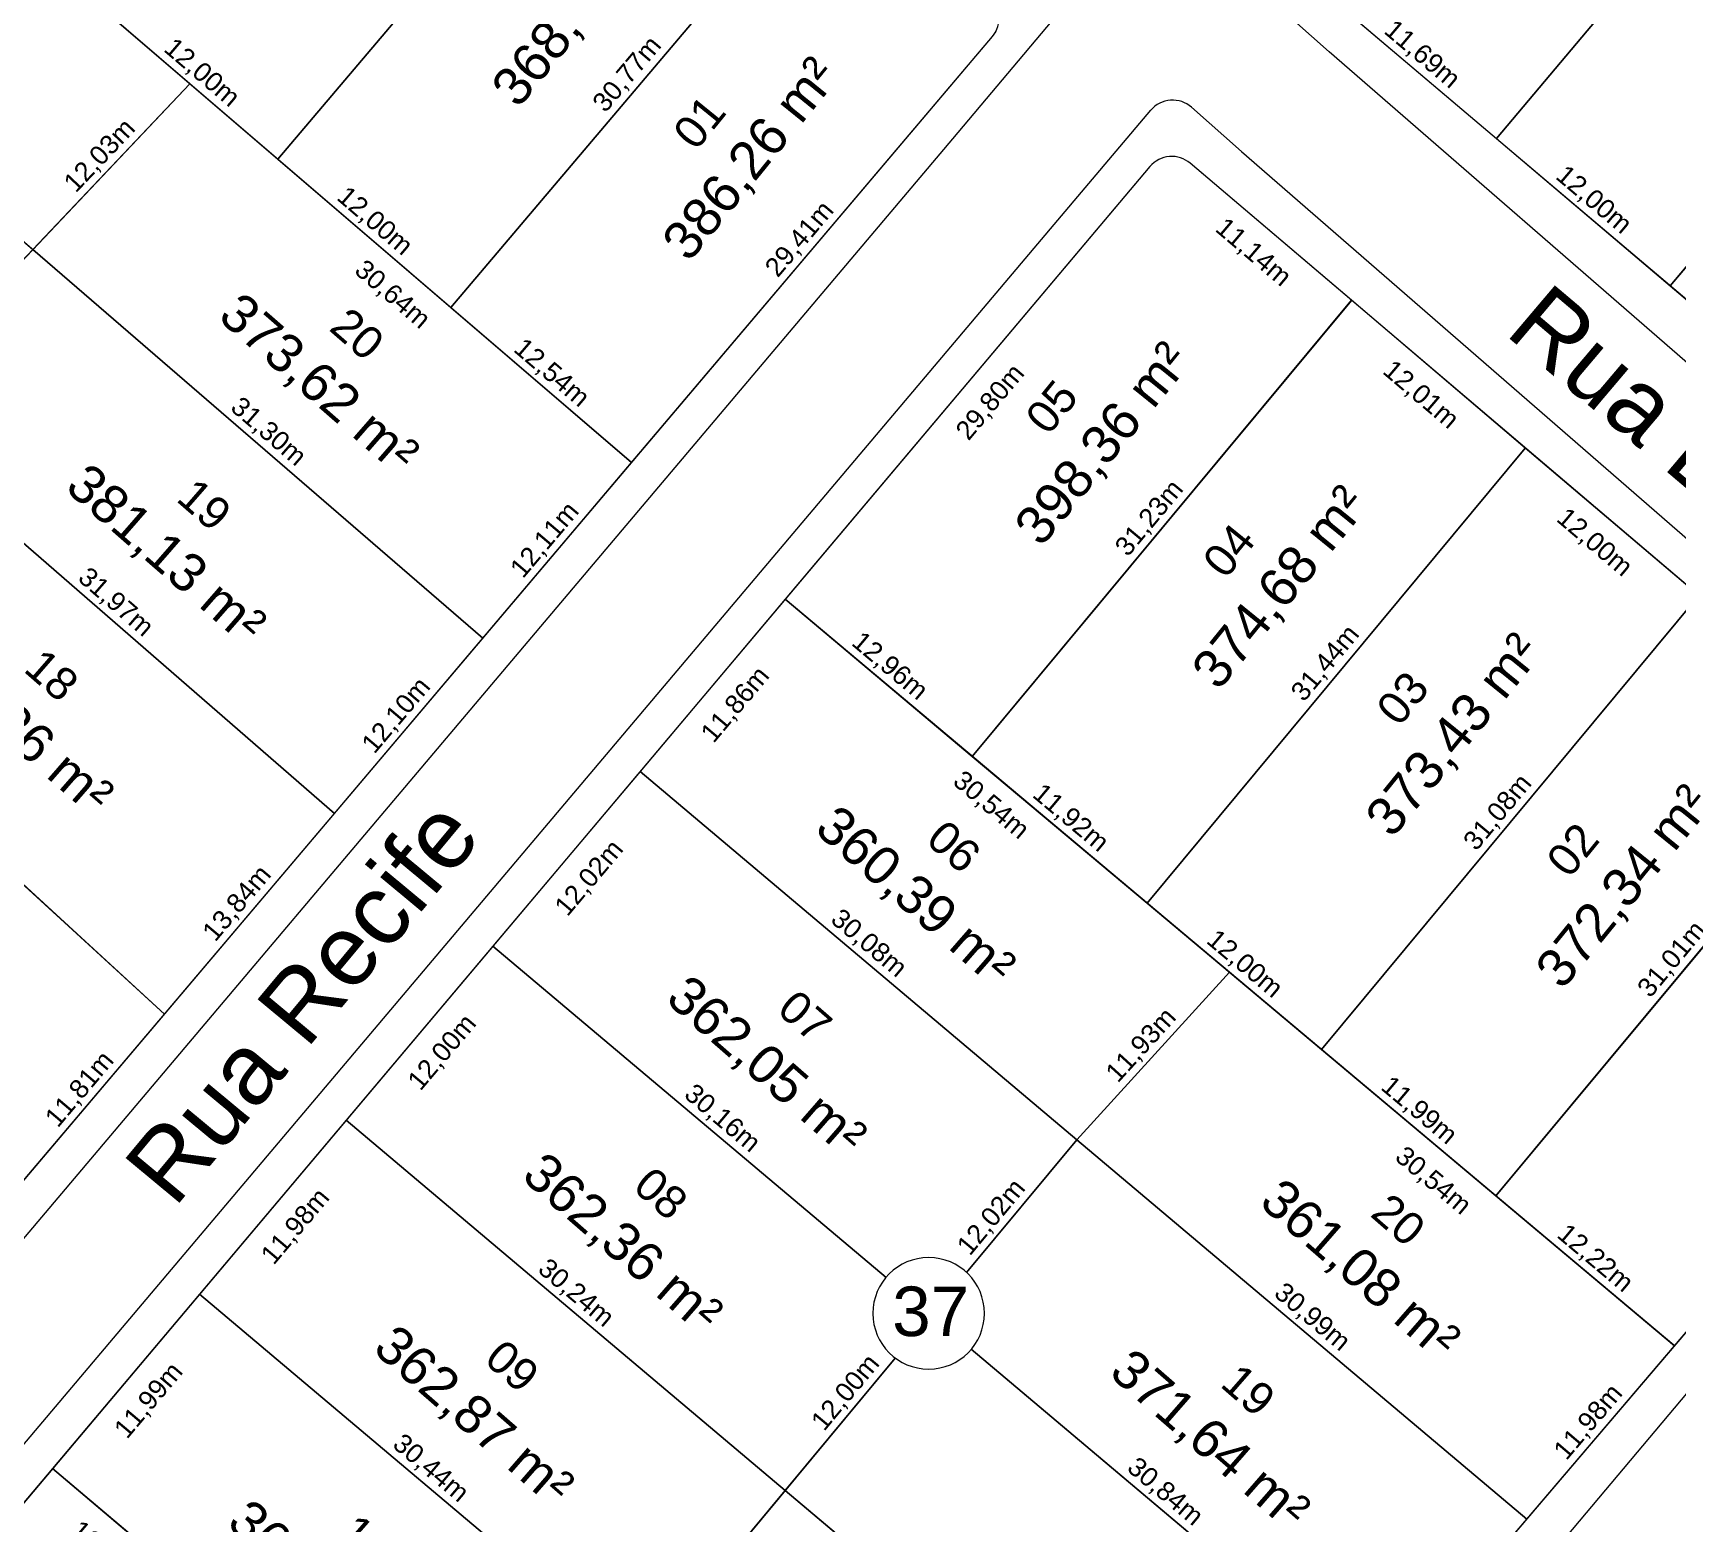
# Model space of a CAD drawing. Header units: metres. Extents: x 3808 to 8215, y 2374 to 6187.
# Drawn here: x 5053.6 to 5140.2, y 3271.8 to 3350.3 of the extents above; entities that cross this region are included whole.
import ezdxf

# ---------------------------------------------------------------- set-up
doc = ezdxf.new("R2010")
doc.units = ezdxf.units.M
for name, color, linetype in [('Areas Lotes', 1, 'Continuous'), ('Calçada', 8, 'Continuous'), ('COTAS', 7, 'Continuous'), ('Lote', 7, 'Continuous'), ('Nome das Ruas', 7, 'Continuous'), ('Nº Lote', 7, 'Continuous'), ('Nº. quadra', 7, 'Continuous'), ('quadras', 7, 'Continuous')]:
    doc.layers.add(name, color=color, linetype=linetype)
doc.styles.add('Arial', font='arial.ttf')
doc.dimstyles.new('Copy(2) of ISO-25', dxfattribs={"dimtxt": 1, "dimasz": 2.5, "dimexe": 1.25, "dimexo": 0.625, "dimgap": 0.2, "dimtad": 1, "dimtoh": 1, "dimlfac": 1, "dimzin": 1, "dimtxsty": 'Arial', "dimblk": 'NONE', "dimcen": 0, "dimse1": 1, "dimse2": 1, "dimsd1": 1, "dimsd2": 1, "dimclrt": 256, "dimaunit": 1, "dimadec": 3, "dimazin": 0, "dimtfac": 1, "dimtmove": 0, "dimatfit": 3, "dimldrblk": 'NONE', "dimfxl": 1, "dimtolj": 1, "dimtzin": 0, "dimarcsym": 0})

# ---------------------------------------------------------------- blocks, each defined once
blk = doc.blocks.new('*D1800')
at = {"layer": 'Defpoints', "color": 0, "linetype": 'Continuous', "transparency": 16777216}
for p in [(5121.742, 3352.288), (5130.659, 3344.728), (5130.659, 3344.728)]:
    blk.add_point(p, dxfattribs=at)
at = {"layer": 'COTAS', "linetype": 'Continuous', "lineweight": 5, "transparency": 16777216, "insert": (5126.718, 3349.119), "char_height": 1, "attachment_point": 5, "rotation": 319.71412, "style": 'Arial'}
blk.add_mtext('\\A1;11,69m', dxfattribs=at)
blk = doc.blocks.new('_None')
blk = doc.blocks.new('*D1801')
at = {"layer": 'Defpoints', "color": 0, "linetype": 'Continuous', "transparency": 16777216}
for p in [(5130.659, 3344.728), (5139.813, 3336.969), (5139.813, 3336.969)]:
    blk.add_point(p, dxfattribs=at)
at = {"layer": 'COTAS', "linetype": 'Continuous', "lineweight": 5, "transparency": 16777216, "insert": (5135.754, 3341.46), "char_height": 1, "attachment_point": 5, "rotation": 319.71412, "style": 'Arial'}
blk.add_mtext('\\A1;12,00m', dxfattribs=at)
blk = doc.blocks.new('*D1802')
at = {"layer": 'Defpoints', "color": 0, "linetype": 'Continuous', "transparency": 16777216}
for p in [(5139.813, 3336.969), (5148.967, 3329.21), (5148.967, 3329.21)]:
    blk.add_point(p, dxfattribs=at)
at = {"layer": 'COTAS', "linetype": 'Continuous', "lineweight": 5, "transparency": 16777216, "insert": (5144.908, 3333.701), "char_height": 1, "attachment_point": 5, "rotation": 319.71412, "style": 'Arial'}
blk.add_mtext('\\A1;12,00m', dxfattribs=at)
blk = doc.blocks.new('*D1824')
at = {"layer": 'Defpoints', "color": 0, "linetype": 'Continuous', "transparency": 16777216}
for p in [(5150.415, 3368.218), (5150.415, 3368.218), (5130.659, 3344.728)]:
    blk.add_point(p, dxfattribs=at)
at = {"layer": 'COTAS', "linetype": 'Continuous', "lineweight": 5, "transparency": 16777216, "insert": (5139.924, 3356.989), "char_height": 1, "attachment_point": 5, "rotation": 49.93476, "style": 'Arial'}
blk.add_mtext('\\A1;30,69m', dxfattribs=at)
blk = doc.blocks.new('*D1825')
at = {"layer": 'Defpoints', "color": 0, "linetype": 'Continuous', "transparency": 16777216}
for p in [(5159.619, 3360.518), (5159.619, 3360.518), (5139.813, 3336.969)]:
    blk.add_point(p, dxfattribs=at)
at = {"layer": 'COTAS', "linetype": 'Continuous', "lineweight": 5, "transparency": 16777216, "insert": (5149.103, 3349.259), "char_height": 1, "attachment_point": 5, "rotation": 49.93476, "style": 'Arial'}
blk.add_mtext('\\A1;30,77m', dxfattribs=at)
blk = doc.blocks.new('*D2687')
at = {"layer": 'Defpoints', "color": 0, "linetype": 'Continuous', "transparency": 16777216}
for p in [(5132.261, 3272.02), (5132.261, 3272.02), (5124.465, 3262.87)]:
    blk.add_point(p, dxfattribs=at)
at = {"layer": 'COTAS', "linetype": 'Continuous', "lineweight": 5, "transparency": 16777216, "insert": (5127.753, 3267.964), "char_height": 1, "attachment_point": 5, "rotation": 49.56724, "style": 'Arial'}
blk.add_mtext('\\A1;12,02m', dxfattribs=at)
blk = doc.blocks.new('*D2688')
at = {"layer": 'Defpoints', "color": 0, "linetype": 'Continuous', "transparency": 16777216}
for p in [(5140.032, 3281.141), (5140.032, 3281.141), (5132.261, 3272.02)]:
    blk.add_point(p, dxfattribs=at)
at = {"layer": 'COTAS', "linetype": 'Continuous', "lineweight": 5, "transparency": 16777216, "insert": (5135.537, 3277.1), "char_height": 1, "attachment_point": 5, "rotation": 49.56724, "style": 'Arial'}
blk.add_mtext('\\A1;11,98m', dxfattribs=at)
blk = doc.blocks.new('*D2689')
at = {"layer": 'Defpoints', "color": 0, "linetype": 'Continuous', "transparency": 16777216}
for p in [(5159.121, 3303.544), (5159.121, 3303.544), (5140.032, 3281.141)]:
    blk.add_point(p, dxfattribs=at)
at = {"layer": 'COTAS', "linetype": 'Continuous', "lineweight": 5, "transparency": 16777216, "insert": (5148.967, 3292.862), "char_height": 1, "attachment_point": 5, "rotation": 49.56724, "style": 'Arial'}
blk.add_mtext('\\A1;29,43m', dxfattribs=at)
blk = doc.blocks.new('*D2690')
at = {"layer": 'Defpoints', "color": 0, "linetype": 'Continuous', "transparency": 16777216}
for p in [(5054.645, 3274.688), (5056.494, 3273.13), (5036.305, 3252.924)]:
    blk.add_point(p, dxfattribs=at)
at = {"layer": 'COTAS', "linetype": 'Continuous', "lineweight": 5, "transparency": 16777216, "insert": (5046.711, 3262.764), "char_height": 1, "attachment_point": 5, "rotation": 49.87937, "style": 'Arial'}
blk.add_mtext('\\A1;28,46m', dxfattribs=at)
blk = doc.blocks.new('*D2691')
at = {"layer": 'Defpoints', "color": 0, "linetype": 'Continuous', "transparency": 16777216}
for p in [(5062.373, 3283.859), (5064.222, 3282.3), (5054.645, 3274.688)]:
    blk.add_point(p, dxfattribs=at)
at = {"layer": 'COTAS', "linetype": 'Continuous', "lineweight": 5, "transparency": 16777216, "insert": (5059.746, 3278.231), "char_height": 1, "attachment_point": 5, "rotation": 49.87937, "style": 'Arial'}
blk.add_mtext('\\A1;11,99m', dxfattribs=at)
blk = doc.blocks.new('*D2692')
at = {"layer": 'Defpoints', "color": 0, "linetype": 'Continuous', "transparency": 16777216}
for p in [(5070.095, 3293.022), (5071.944, 3291.464), (5062.373, 3283.859)]:
    blk.add_point(p, dxfattribs=at)
at = {"layer": 'COTAS', "linetype": 'Continuous', "lineweight": 5, "transparency": 16777216, "insert": (5067.471, 3287.398), "char_height": 1, "attachment_point": 5, "rotation": 49.87937, "style": 'Arial'}
blk.add_mtext('\\A1;11,98m', dxfattribs=at)
blk = doc.blocks.new('*D2693')
at = {"layer": 'Defpoints', "color": 0, "linetype": 'Continuous', "transparency": 16777216}
for p in [(5077.826, 3302.197), (5079.676, 3300.638), (5070.095, 3293.022)]:
    blk.add_point(p, dxfattribs=at)
at = {"layer": 'COTAS', "linetype": 'Continuous', "lineweight": 5, "transparency": 16777216, "insert": (5075.197, 3296.567), "char_height": 1, "attachment_point": 5, "rotation": 49.87937, "style": 'Arial'}
blk.add_mtext('\\A1;12,00m', dxfattribs=at)
blk = doc.blocks.new('*D2694')
at = {"layer": 'Defpoints', "color": 0, "linetype": 'Continuous', "transparency": 16777216}
for p in [(5085.572, 3311.388), (5087.421, 3309.83), (5077.826, 3302.197)]:
    blk.add_point(p, dxfattribs=at)
at = {"layer": 'COTAS', "linetype": 'Continuous', "lineweight": 5, "transparency": 16777216, "insert": (5082.936, 3305.75), "char_height": 1, "attachment_point": 5, "rotation": 49.87937, "style": 'Arial'}
blk.add_mtext('\\A1;12,02m', dxfattribs=at)
blk = doc.blocks.new('*D2695')
at = {"layer": 'Defpoints', "color": 0, "linetype": 'Continuous', "transparency": 16777216}
for p in [(5093.214, 3320.457), (5095.063, 3318.898), (5085.572, 3311.388)]:
    blk.add_point(p, dxfattribs=at)
at = {"layer": 'COTAS', "linetype": 'Continuous', "lineweight": 5, "transparency": 16777216, "insert": (5090.63, 3314.88), "char_height": 1, "attachment_point": 5, "rotation": 49.87937, "style": 'Arial'}
blk.add_mtext('\\A1;11,86m', dxfattribs=at)
blk = doc.blocks.new('*D2696')
at = {"layer": 'Defpoints', "color": 0, "linetype": 'Continuous', "transparency": 16777216}
for p in [(5112.418, 3343.246), (5114.267, 3341.688), (5093.214, 3320.457)]:
    blk.add_point(p, dxfattribs=at)
at = {"layer": 'COTAS', "linetype": 'Continuous', "lineweight": 5, "transparency": 16777216, "insert": (5104.053, 3330.809), "char_height": 1, "attachment_point": 5, "rotation": 49.87937, "style": 'Arial'}
blk.add_mtext('\\A1;29,80m', dxfattribs=at)
blk = doc.blocks.new('*D2697')
at = {"layer": 'Defpoints', "color": 0, "linetype": 'Continuous', "transparency": 16777216}
for p in [(5114.537, 3343.422), (5123.027, 3336.204), (5121.556, 3334.474)]:
    blk.add_point(p, dxfattribs=at)
at = {"layer": 'COTAS', "linetype": 'Continuous', "lineweight": 5, "transparency": 16777216, "insert": (5117.83, 3338.694), "char_height": 1, "attachment_point": 5, "rotation": 319.62706, "style": 'Arial'}
blk.add_mtext('\\A1;11,14m', dxfattribs=at)
blk = doc.blocks.new('*D2698')
at = {"layer": 'Defpoints', "color": 0, "linetype": 'Continuous', "transparency": 16777216}
for p in [(5123.027, 3336.204), (5132.356, 3328.637), (5130.705, 3326.695)]:
    blk.add_point(p, dxfattribs=at)
at = {"layer": 'COTAS', "linetype": 'Continuous', "lineweight": 5, "transparency": 16777216, "insert": (5126.649, 3331.195), "char_height": 1, "attachment_point": 5, "rotation": 319.62706, "style": 'Arial'}
blk.add_mtext('\\A1;12,01m', dxfattribs=at)
blk = doc.blocks.new('*D2699')
at = {"layer": 'Defpoints', "color": 0, "linetype": 'Continuous', "transparency": 16777216}
for p in [(5132.356, 3328.637), (5141.32, 3320.65), (5139.849, 3318.92)]:
    blk.add_point(p, dxfattribs=at)
at = {"layer": 'COTAS', "linetype": 'Continuous', "lineweight": 5, "transparency": 16777216, "insert": (5135.796, 3323.418), "char_height": 1, "attachment_point": 5, "rotation": 319.62706, "style": 'Arial'}
blk.add_mtext('\\A1;12,00m', dxfattribs=at)
blk = doc.blocks.new('*D2703')
at = {"layer": 'Defpoints', "color": 0, "linetype": 'Continuous', "transparency": 16777216}
for p in [(5093.215, 3273.527), (5093.215, 3273.527), (5085.555, 3264.311)]:
    blk.add_point(p, dxfattribs=at)
at = {"layer": 'COTAS', "linetype": 'Continuous', "lineweight": 5, "transparency": 16777216, "insert": (5088.769, 3269.431), "char_height": 1, "attachment_point": 5, "rotation": 50.26592, "style": 'Arial'}
blk.add_mtext('\\A1;11,98m', dxfattribs=at)
blk = doc.blocks.new('*D2704')
at = {"layer": 'Defpoints', "color": 0, "linetype": 'Continuous', "transparency": 16777216}
for p in [(5100.884, 3282.754), (5100.884, 3282.754), (5093.215, 3273.527)]:
    blk.add_point(p, dxfattribs=at)
at = {"layer": 'COTAS', "linetype": 'Continuous', "lineweight": 5, "transparency": 16777216, "insert": (5096.434, 3278.652), "char_height": 1, "attachment_point": 5, "rotation": 50.26592, "style": 'Arial'}
blk.add_mtext('\\A1;12,00m', dxfattribs=at)
blk = doc.blocks.new('*D2705')
at = {"layer": 'Defpoints', "color": 0, "linetype": 'Continuous', "transparency": 16777216}
for p in [(5108.566, 3291.995), (5108.566, 3291.995), (5100.884, 3282.754)]:
    blk.add_point(p, dxfattribs=at)
at = {"layer": 'COTAS', "linetype": 'Continuous', "lineweight": 5, "transparency": 16777216, "insert": (5104.109, 3287.886), "char_height": 1, "attachment_point": 5, "rotation": 50.26592, "style": 'Arial'}
blk.add_mtext('\\A1;12,02m', dxfattribs=at)
blk = doc.blocks.new('*D2706')
at = {"layer": 'Defpoints', "color": 0, "linetype": 'Continuous', "transparency": 16777216}
for p in [(5116.604, 3300.815), (5116.604, 3300.815), (5108.566, 3291.995)]:
    blk.add_point(p, dxfattribs=at)
at = {"layer": 'COTAS', "linetype": 'Continuous', "lineweight": 5, "transparency": 16777216, "insert": (5111.993, 3296.944), "char_height": 1, "attachment_point": 5, "rotation": 47.65721, "style": 'Arial'}
blk.add_mtext('\\A1;11,93m', dxfattribs=at)
blk = doc.blocks.new('*D2711')
at = {"layer": 'Defpoints', "color": 0, "linetype": 'Continuous', "transparency": 16777216}
for p in [(5054.645, 3274.688), (5062.565, 3267.973), (5060.992, 3266.117)]:
    blk.add_point(p, dxfattribs=at)
at = {"layer": 'COTAS', "linetype": 'Continuous', "lineweight": 5, "transparency": 16777216, "insert": (5057.55, 3270.086), "char_height": 1, "attachment_point": 5, "rotation": 319.70867, "style": 'Arial'}
blk.add_mtext('\\A1;10,38m', dxfattribs=at)
blk = doc.blocks.new('*D2716')
at = {"layer": 'Defpoints', "color": 0, "linetype": 'Continuous', "transparency": 16777216}
for p in [(5054.645, 3274.688), (5078.071, 3254.827), (5078.071, 3254.827)]:
    blk.add_point(p, dxfattribs=at)
at = {"layer": 'COTAS', "linetype": 'Continuous', "lineweight": 5, "transparency": 16777216, "insert": (5066.876, 3265.369), "char_height": 1, "attachment_point": 5, "rotation": 319.70867, "style": 'Arial'}
blk.add_mtext('\\A1;30,71m', dxfattribs=at)
blk = doc.blocks.new('*D2718')
at = {"layer": 'Defpoints', "color": 0, "linetype": 'Continuous', "transparency": 16777216}
for p in [(5062.373, 3283.859), (5085.642, 3264.237), (5085.642, 3264.237)]:
    blk.add_point(p, dxfattribs=at)
at = {"layer": 'COTAS', "linetype": 'Continuous', "lineweight": 5, "transparency": 16777216, "insert": (5074.524, 3274.66), "char_height": 1, "attachment_point": 5, "rotation": 319.86163, "style": 'Arial'}
blk.add_mtext('\\A1;30,44m', dxfattribs=at)
blk = doc.blocks.new('*D2720')
at = {"layer": 'Defpoints', "color": 0, "linetype": 'Continuous', "transparency": 16777216}
for p in [(5070.095, 3293.022), (5093.215, 3273.527), (5093.215, 3273.527)]:
    blk.add_point(p, dxfattribs=at)
at = {"layer": 'COTAS', "linetype": 'Continuous', "lineweight": 5, "transparency": 16777216, "insert": (5082.171, 3283.887), "char_height": 1, "attachment_point": 5, "rotation": 319.86163, "style": 'Arial'}
blk.add_mtext('\\A1;30,24m', dxfattribs=at)
blk = doc.blocks.new('*D2721')
at = {"layer": 'Defpoints', "color": 0, "linetype": 'Continuous', "transparency": 16777216}
for p in [(5093.215, 3273.527), (5116.683, 3253.738), (5116.683, 3253.738)]:
    blk.add_point(p, dxfattribs=at)
at = {"layer": 'COTAS', "linetype": 'Continuous', "lineweight": 5, "transparency": 16777216, "insert": (5105.465, 3264.244), "char_height": 1, "attachment_point": 5, "rotation": 319.86163, "style": 'Arial'}
blk.add_mtext('\\A1;30,70m', dxfattribs=at)
blk = doc.blocks.new('*D2722')
at = {"layer": 'Defpoints', "color": 0, "linetype": 'Continuous', "transparency": 16777216}
for p in [(5077.826, 3302.197), (5100.884, 3282.754), (5100.884, 3282.754)]:
    blk.add_point(p, dxfattribs=at)
at = {"layer": 'COTAS', "linetype": 'Continuous', "lineweight": 5, "transparency": 16777216, "insert": (5089.872, 3293.087), "char_height": 1, "attachment_point": 5, "rotation": 319.86163, "style": 'Arial'}
blk.add_mtext('\\A1;30,16m', dxfattribs=at)
blk = doc.blocks.new('*D2723')
at = {"layer": 'Defpoints', "color": 0, "linetype": 'Continuous', "transparency": 16777216}
for p in [(5100.884, 3282.754), (5124.465, 3262.87), (5124.465, 3262.87)]:
    blk.add_point(p, dxfattribs=at)
at = {"layer": 'COTAS', "linetype": 'Continuous', "lineweight": 5, "transparency": 16777216, "insert": (5113.191, 3273.424), "char_height": 1, "attachment_point": 5, "rotation": 319.86163, "style": 'Arial'}
blk.add_mtext('\\A1;30,84m', dxfattribs=at)
blk = doc.blocks.new('*D2724')
at = {"layer": 'Defpoints', "color": 0, "linetype": 'Continuous', "transparency": 16777216}
for p in [(5085.572, 3311.388), (5108.568, 3291.998), (5108.568, 3291.998)]:
    blk.add_point(p, dxfattribs=at)
at = {"layer": 'COTAS', "linetype": 'Continuous', "lineweight": 5, "transparency": 16777216, "insert": (5097.587, 3302.305), "char_height": 1, "attachment_point": 5, "rotation": 319.86163, "style": 'Arial'}
blk.add_mtext('\\A1;30,08m', dxfattribs=at)
blk = doc.blocks.new('*D2725')
at = {"layer": 'Defpoints', "color": 0, "linetype": 'Continuous', "transparency": 16777216}
for p in [(5108.568, 3291.998), (5132.261, 3272.02), (5132.261, 3272.02)]:
    blk.add_point(p, dxfattribs=at)
at = {"layer": 'COTAS', "linetype": 'Continuous', "lineweight": 5, "transparency": 16777216, "insert": (5120.931, 3282.621), "char_height": 1, "attachment_point": 5, "rotation": 319.86163, "style": 'Arial'}
blk.add_mtext('\\A1;30,99m', dxfattribs=at)
blk = doc.blocks.new('*D2726')
at = {"layer": 'Defpoints', "color": 0, "linetype": 'Continuous', "transparency": 16777216}
for p in [(5093.214, 3320.457), (5116.604, 3300.815), (5115.201, 3299.145)]:
    blk.add_point(p, dxfattribs=at)
at = {"layer": 'COTAS', "linetype": 'Continuous', "lineweight": 5, "transparency": 16777216, "insert": (5104.022, 3309.579), "char_height": 1, "attachment_point": 5, "rotation": 319.97794, "style": 'Arial'}
blk.add_mtext('\\A1;30,54m', dxfattribs=at)
blk = doc.blocks.new('*D2727')
at = {"layer": 'Defpoints', "color": 0, "linetype": 'Continuous', "transparency": 16777216}
for p in [(5116.604, 3300.815), (5139.993, 3281.174), (5138.475, 3279.366)]:
    blk.add_point(p, dxfattribs=at)
at = {"layer": 'COTAS', "linetype": 'Continuous', "lineweight": 5, "transparency": 16777216, "insert": (5127.296, 3289.8), "char_height": 1, "attachment_point": 5, "rotation": 319.97794, "style": 'Arial'}
blk.add_mtext('\\A1;30,54m', dxfattribs=at)
blk = doc.blocks.new('*D2728')
at = {"layer": 'Defpoints', "color": 0, "linetype": 'Continuous', "transparency": 16777216}
for p in [(5093.214, 3320.457), (5103.136, 3312.125), (5103.136, 3312.125)]:
    blk.add_point(p, dxfattribs=at)
at = {"layer": 'COTAS', "linetype": 'Continuous', "lineweight": 5, "transparency": 16777216, "insert": (5098.69, 3316.904), "char_height": 1, "attachment_point": 5, "rotation": 319.97794, "style": 'Arial'}
blk.add_mtext('\\A1;12,96m', dxfattribs=at)
blk = doc.blocks.new('*D2729')
at = {"layer": 'Defpoints', "color": 0, "linetype": 'Continuous', "transparency": 16777216}
for p in [(5103.136, 3312.125), (5112.261, 3304.462), (5112.261, 3304.462)]:
    blk.add_point(p, dxfattribs=at)
at = {"layer": 'COTAS', "linetype": 'Continuous', "lineweight": 5, "transparency": 16777216, "insert": (5108.213, 3308.907), "char_height": 1, "attachment_point": 5, "rotation": 319.97794, "style": 'Arial'}
blk.add_mtext('\\A1;11,92m', dxfattribs=at)
blk = doc.blocks.new('*D2730')
at = {"layer": 'Defpoints', "color": 0, "linetype": 'Continuous', "transparency": 16777216}
for p in [(5112.261, 3304.462), (5121.45, 3296.745), (5121.45, 3296.745)]:
    blk.add_point(p, dxfattribs=at)
at = {"layer": 'COTAS', "linetype": 'Continuous', "lineweight": 5, "transparency": 16777216, "insert": (5117.371, 3301.217), "char_height": 1, "attachment_point": 5, "rotation": 319.97794, "style": 'Arial'}
blk.add_mtext('\\A1;12,00m', dxfattribs=at)
blk = doc.blocks.new('*D2731')
at = {"layer": 'Defpoints', "color": 0, "linetype": 'Continuous', "transparency": 16777216}
for p in [(5121.45, 3296.745), (5130.634, 3289.033), (5130.634, 3289.033)]:
    blk.add_point(p, dxfattribs=at)
at = {"layer": 'COTAS', "linetype": 'Continuous', "lineweight": 5, "transparency": 16777216, "insert": (5126.557, 3293.502), "char_height": 1, "attachment_point": 5, "rotation": 319.97794, "style": 'Arial'}
blk.add_mtext('\\A1;11,99m', dxfattribs=at)
blk = doc.blocks.new('*D2732')
at = {"layer": 'Defpoints', "color": 0, "linetype": 'Continuous', "transparency": 16777216}
for p in [(5130.634, 3289.033), (5139.993, 3281.174), (5139.993, 3281.174)]:
    blk.add_point(p, dxfattribs=at)
at = {"layer": 'COTAS', "linetype": 'Continuous', "lineweight": 5, "transparency": 16777216, "insert": (5135.829, 3285.717), "char_height": 1, "attachment_point": 5, "rotation": 319.97794, "style": 'Arial'}
blk.add_mtext('\\A1;12,22m', dxfattribs=at)
blk = doc.blocks.new('*D2733')
at = {"layer": 'Defpoints', "color": 0, "linetype": 'Continuous', "transparency": 16777216}
for p in [(5123.024, 3336.201), (5123.024, 3336.201), (5103.063, 3312.186)]:
    blk.add_point(p, dxfattribs=at)
at = {"layer": 'COTAS', "linetype": 'Continuous', "lineweight": 5, "transparency": 16777216, "insert": (5112.427, 3324.705), "char_height": 1, "attachment_point": 5, "rotation": 50.26592, "style": 'Arial'}
blk.add_mtext('\\A1;31,23m', dxfattribs=at)
blk = doc.blocks.new('*D2734')
at = {"layer": 'Defpoints', "color": 0, "linetype": 'Continuous', "transparency": 16777216}
for p in [(5132.356, 3328.637), (5132.356, 3328.637), (5112.261, 3304.462)]:
    blk.add_point(p, dxfattribs=at)
at = {"layer": 'COTAS', "linetype": 'Continuous', "lineweight": 5, "transparency": 16777216, "insert": (5121.692, 3317.061), "char_height": 1, "attachment_point": 5, "rotation": 50.26592, "style": 'Arial'}
blk.add_mtext('\\A1;31,44m', dxfattribs=at)
blk = doc.blocks.new('*D2735')
at = {"layer": 'Defpoints', "color": 0, "linetype": 'Continuous', "transparency": 16777216}
for p in [(5141.32, 3320.65), (5141.32, 3320.65), (5121.45, 3296.745)]:
    blk.add_point(p, dxfattribs=at)
at = {"layer": 'COTAS', "linetype": 'Continuous', "lineweight": 5, "transparency": 16777216, "insert": (5130.769, 3309.21), "char_height": 1, "attachment_point": 5, "rotation": 50.26592, "style": 'Arial'}
blk.add_mtext('\\A1;31,08m', dxfattribs=at)
blk = doc.blocks.new('*D2736')
at = {"layer": 'Defpoints', "color": 0, "linetype": 'Continuous', "transparency": 16777216}
for p in [(5150.457, 3312.881), (5150.457, 3312.881), (5130.634, 3289.033)]:
    blk.add_point(p, dxfattribs=at)
at = {"layer": 'COTAS', "linetype": 'Continuous', "lineweight": 5, "transparency": 16777216, "insert": (5139.93, 3301.469), "char_height": 1, "attachment_point": 5, "rotation": 50.26592, "style": 'Arial'}
blk.add_mtext('\\A1;31,01m', dxfattribs=at)
blk = doc.blocks.new('*D2891')
at = {"layer": 'Defpoints', "color": 0, "linetype": 'Continuous', "transparency": 16777216}
for p in [(5060.537, 3298.614), (5060.537, 3298.614), (5052.905, 3289.599)]:
    blk.add_point(p, dxfattribs=at)
at = {"layer": 'COTAS', "linetype": 'Continuous', "lineweight": 5, "transparency": 16777216, "insert": (5056.11, 3294.624), "char_height": 1, "attachment_point": 5, "rotation": 49.74902, "style": 'Arial'}
blk.add_mtext('\\A1;11,81m', dxfattribs=at)
blk = doc.blocks.new('*D2892')
at = {"layer": 'Defpoints', "color": 0, "linetype": 'Continuous', "transparency": 16777216}
for p in [(5069.479, 3309.177), (5069.479, 3309.177), (5060.537, 3298.614)]:
    blk.add_point(p, dxfattribs=at)
at = {"layer": 'COTAS', "linetype": 'Continuous', "lineweight": 5, "transparency": 16777216, "insert": (5064.397, 3304.413), "char_height": 1, "attachment_point": 5, "rotation": 49.74902, "style": 'Arial'}
blk.add_mtext('\\A1;13,84m', dxfattribs=at)
blk = doc.blocks.new('*D2893')
at = {"layer": 'Defpoints', "color": 0, "linetype": 'Continuous', "transparency": 16777216}
for p in [(5077.297, 3318.412), (5077.297, 3318.412), (5069.479, 3309.177)]:
    blk.add_point(p, dxfattribs=at)
at = {"layer": 'COTAS', "linetype": 'Continuous', "lineweight": 5, "transparency": 16777216, "insert": (5072.777, 3314.312), "char_height": 1, "attachment_point": 5, "rotation": 49.74902, "style": 'Arial'}
blk.add_mtext('\\A1;12,10m', dxfattribs=at)
blk = doc.blocks.new('*D2894')
at = {"layer": 'Defpoints', "color": 0, "linetype": 'Continuous', "transparency": 16777216}
for p in [(5085.122, 3327.654), (5085.122, 3327.654), (5077.297, 3318.412)]:
    blk.add_point(p, dxfattribs=at)
at = {"layer": 'COTAS', "linetype": 'Continuous', "lineweight": 5, "transparency": 16777216, "insert": (5080.598, 3323.55), "char_height": 1, "attachment_point": 5, "rotation": 49.74902, "style": 'Arial'}
blk.add_mtext('\\A1;12,11m', dxfattribs=at)
blk = doc.blocks.new('*D2895')
at = {"layer": 'Defpoints', "color": 0, "linetype": 'Continuous', "transparency": 16777216}
for p in [(5104.125, 3350.101), (5104.125, 3350.101), (5085.122, 3327.654)]:
    blk.add_point(p, dxfattribs=at)
at = {"layer": 'COTAS', "linetype": 'Continuous', "lineweight": 5, "transparency": 16777216, "insert": (5094.012, 3339.395), "char_height": 1, "attachment_point": 5, "rotation": 49.74902, "style": 'Arial'}
blk.add_mtext('\\A1;29,41m', dxfattribs=at)
blk = doc.blocks.new('*D2911')
at = {"layer": 'Defpoints', "color": 0, "linetype": 'Continuous', "transparency": 16777216}
for p in [(5053.605, 3338.872), (5053.605, 3338.872), (5045.351, 3330.153)]:
    blk.add_point(p, dxfattribs=at)
at = {"layer": 'COTAS', "linetype": 'Continuous', "lineweight": 5, "transparency": 16777216, "insert": (5048.896, 3335.063), "char_height": 1, "attachment_point": 5, "rotation": 46.57058, "style": 'Arial'}
blk.add_mtext('\\A1;12,01m', dxfattribs=at)
blk = doc.blocks.new('*D2912')
at = {"layer": 'Defpoints', "color": 0, "linetype": 'Continuous', "transparency": 16777216}
for p in [(5061.876, 3347.61), (5061.881, 3347.605), (5053.605, 3338.872)]:
    blk.add_point(p, dxfattribs=at)
at = {"layer": 'COTAS', "linetype": 'Continuous', "lineweight": 5, "transparency": 16777216, "insert": (5057.163, 3343.787), "char_height": 1, "attachment_point": 5, "rotation": 46.57058, "style": 'Arial'}
blk.add_mtext('\\A1;12,03m', dxfattribs=at)
blk = doc.blocks.new('*D2927')
at = {"layer": 'Defpoints', "color": 0, "linetype": 'Continuous', "transparency": 16777216}
for p in [(5037.381, 3319.818), (5060.537, 3298.614), (5060.537, 3298.614)]:
    blk.add_point(p, dxfattribs=at)
at = {"layer": 'COTAS', "linetype": 'Continuous', "lineweight": 5, "transparency": 16777216, "insert": (5049.5, 3309.807), "char_height": 1, "attachment_point": 5, "rotation": 317.52015, "style": 'Arial'}
blk.add_mtext('\\A1;31,40m', dxfattribs=at)
blk = doc.blocks.new('*D2929')
at = {"layer": 'Defpoints', "color": 0, "linetype": 'Continuous', "transparency": 16777216}
for p in [(5045.351, 3330.153), (5069.479, 3309.177), (5069.479, 3309.177)]:
    blk.add_point(p, dxfattribs=at)
at = {"layer": 'COTAS', "linetype": 'Continuous', "lineweight": 5, "transparency": 16777216, "insert": (5057.941, 3320.269), "char_height": 1, "attachment_point": 5, "rotation": 318.99697, "style": 'Arial'}
blk.add_mtext('\\A1;31,97m', dxfattribs=at)
blk = doc.blocks.new('*D2930')
at = {"layer": 'Defpoints', "color": 0, "linetype": 'Continuous', "transparency": 16777216}
for p in [(5031.029, 3358.368), (5053.605, 3338.872), (5053.613, 3338.882)]:
    blk.add_point(p, dxfattribs=at)
at = {"layer": 'COTAS', "linetype": 'Continuous', "lineweight": 5, "transparency": 16777216, "insert": (5042.849, 3349.236), "char_height": 1, "attachment_point": 5, "rotation": 319.18678, "style": 'Arial'}
blk.add_mtext('\\A1;29,83m', dxfattribs=at)
blk = doc.blocks.new('*D2931')
at = {"layer": 'Defpoints', "color": 0, "linetype": 'Continuous', "transparency": 16777216}
for p in [(5053.605, 3338.872), (5077.297, 3318.412), (5077.297, 3318.412)]:
    blk.add_point(p, dxfattribs=at)
at = {"layer": 'COTAS', "linetype": 'Continuous', "lineweight": 5, "transparency": 16777216, "insert": (5065.974, 3329.248), "char_height": 1, "attachment_point": 5, "rotation": 319.18678, "style": 'Arial'}
blk.add_mtext('\\A1;31,30m', dxfattribs=at)
blk = doc.blocks.new('*D2932')
at = {"layer": 'Defpoints', "color": 0, "linetype": 'Continuous', "transparency": 16777216}
for p in [(5038.635, 3367.563), (5061.876, 3347.61), (5060.333, 3345.812)]:
    blk.add_point(p, dxfattribs=at)
at = {"layer": 'COTAS', "linetype": 'Continuous', "lineweight": 5, "transparency": 16777216, "insert": (5049.234, 3356.396), "char_height": 1, "attachment_point": 5, "rotation": 319.35406, "style": 'Arial'}
blk.add_mtext('\\A1;30,63m', dxfattribs=at)
blk = doc.blocks.new('*D2933')
at = {"layer": 'Defpoints', "color": 0, "linetype": 'Continuous', "transparency": 16777216}
for p in [(5061.876, 3347.61), (5085.122, 3327.654), (5083.605, 3325.887)]:
    blk.add_point(p, dxfattribs=at)
at = {"layer": 'COTAS', "linetype": 'Continuous', "lineweight": 5, "transparency": 16777216, "insert": (5072.504, 3336.473), "char_height": 1, "attachment_point": 5, "rotation": 319.35406, "style": 'Arial'}
blk.add_mtext('\\A1;30,64m', dxfattribs=at)
blk = doc.blocks.new('*D2936')
at = {"layer": 'Defpoints', "color": 0, "linetype": 'Continuous', "transparency": 16777216}
for p in [(5057.397, 3351.455), (5066.502, 3343.638), (5066.502, 3343.638)]:
    blk.add_point(p, dxfattribs=at)
at = {"layer": 'COTAS', "linetype": 'Continuous', "lineweight": 5, "transparency": 16777216, "insert": (5062.472, 3348.154), "char_height": 1, "attachment_point": 5, "rotation": 319.35406, "style": 'Arial'}
blk.add_mtext('\\A1;12,00m', dxfattribs=at)
blk = doc.blocks.new('*D2937')
at = {"layer": 'Defpoints', "color": 0, "linetype": 'Continuous', "transparency": 16777216}
for p in [(5066.502, 3343.638), (5075.607, 3335.822), (5075.607, 3335.822)]:
    blk.add_point(p, dxfattribs=at)
at = {"layer": 'COTAS', "linetype": 'Continuous', "lineweight": 5, "transparency": 16777216, "insert": (5071.577, 3340.338), "char_height": 1, "attachment_point": 5, "rotation": 319.35406, "style": 'Arial'}
blk.add_mtext('\\A1;12,00m', dxfattribs=at)
blk = doc.blocks.new('*D2938')
at = {"layer": 'Defpoints', "color": 0, "linetype": 'Continuous', "transparency": 16777216}
for p in [(5075.607, 3335.822), (5085.122, 3327.654), (5085.122, 3327.654)]:
    blk.add_point(p, dxfattribs=at)
at = {"layer": 'COTAS', "linetype": 'Continuous', "lineweight": 5, "transparency": 16777216, "insert": (5080.886, 3332.345), "char_height": 1, "attachment_point": 5, "rotation": 319.35406, "style": 'Arial'}
blk.add_mtext('\\A1;12,54m', dxfattribs=at)
blk = doc.blocks.new('*D2941')
at = {"layer": 'Defpoints', "color": 0, "linetype": 'Continuous', "transparency": 16777216}
for p in [(5086.289, 3367.01), (5086.289, 3367.01), (5066.502, 3343.638)]:
    blk.add_point(p, dxfattribs=at)
at = {"layer": 'COTAS', "linetype": 'Continuous', "lineweight": 5, "transparency": 16777216, "insert": (5075.784, 3355.842), "char_height": 1, "attachment_point": 5, "rotation": 49.74902, "style": 'Arial'}
blk.add_mtext('\\A1;30,62m', dxfattribs=at)
blk = doc.blocks.new('*D2942')
at = {"layer": 'Defpoints', "color": 0, "linetype": 'Continuous', "transparency": 16777216}
for p in [(5095.488, 3359.304), (5095.488, 3359.304), (5075.607, 3335.822)]:
    blk.add_point(p, dxfattribs=at)
at = {"layer": 'COTAS', "linetype": 'Continuous', "lineweight": 5, "transparency": 16777216, "insert": (5084.936, 3348.08), "char_height": 1, "attachment_point": 5, "rotation": 49.74902, "style": 'Arial'}
blk.add_mtext('\\A1;30,77m', dxfattribs=at)

msp = doc.modelspace()

# ---------------------------------------------------------------- linework, layer by layer
at = {"layer": 'Calçada', "linetype": 'Continuous', "lineweight": 5}
for p, q in [((5121.851, 3349.294), (5119.067, 3351.767)), ((5163.085, 3313.44), (5121.851, 3349.294)), ((5107.381, 3340.195), (5112.463, 3346.213)), ((5114.605, 3346.367), (5117.23, 3344.036)), ((5117.23, 3344.036), (5158.562, 3308.097)), ((5038.139, 3258.217), (5107.381, 3340.195)), ((5161.636, 3303.601), (5083.323, 3210.419))]:
    msp.add_line(p, q, dxfattribs=at)
at = {"layer": 'Calçada', "linetype": 'Continuous', "lineweight": 5, "flags": 128}
msp.add_lwpolyline([(5025.895, 3256.679, 0.418586), (5028.022, 3256.88), (5032.751, 3262.686), (5102.033, 3344.712), (5107.276, 3350.92, 0.406933), (5107.126, 3353.009), (5101.436, 3358.062), (5066.331, 3386.893), (5059.262, 3392.804, 0.414885), (5057.146, 3392.613), (4978.65, 3298.296, 0.412947), (4978.838, 3296.188), (5025.895, 3256.679)], format="xyb", dxfattribs=at)
at = {"layer": 'Calçada', "linetype": 'Continuous', "lineweight": 5}
msp.add_arc((5113.609, 3345.245), 1.5, 48.39334, 139.82122, dxfattribs=at)
at = {"layer": 'Lote', "linetype": 'Continuous', "lineweight": 5}
for p, q in [((5038.631, 3367.566), (5085.122, 3327.654)), ((5150.415, 3368.218), (5130.659, 3344.728)), ((5086.289, 3367.01), (5066.502, 3343.638)), ((5159.619, 3360.518), (5139.813, 3336.969)), ((5095.488, 3359.304), (5075.607, 3335.822)), ((5031.029, 3358.368), (5077.297, 3318.412)), ((5047.361, 3332.276), (5061.876, 3347.61)), ((5060.537, 3298.614), (5015.621, 3339.744)), ((5123.024, 3336.201), (5103.063, 3312.186)), ((5047.45, 3328.328), (5069.479, 3309.177)), ((5132.178, 3328.423), (5112.261, 3304.462)), ((5139.993, 3281.174), (5093.214, 3320.457)), ((5141.32, 3320.65), (5121.45, 3296.745)), ((5150.455, 3312.878), (5130.634, 3289.033)), ((5085.572, 3311.388), (5132.261, 3272.02)), ((5077.826, 3302.197), (5098.52, 3284.747)), ((5116.604, 3300.815), (5108.566, 3291.995)), ((5070.095, 3293.022), (5116.683, 3253.738)), ((5108.566, 3291.995), (5102.76, 3285.01)), ((5085.555, 3264.311), (5062.373, 3283.859)), ((5103.011, 3280.96), (5124.465, 3262.87)), ((5099.01, 3280.498), (5077.837, 3255.026)), ((5054.645, 3274.688), (5101.028, 3235.364))]:
    msp.add_line(p, q, dxfattribs=at)
at = {"layer": 'Lote', "linetype": 'Continuous', "lineweight": 5, "flags": 128}
for points in [[(5121.56, 3354.394, 0.412187), (5121.742, 3352.288), (5130.659, 3344.728), (5150.415, 3368.218), (5140.234, 3376.736)], [(5075.607, 3335.822), (5085.122, 3327.654), (5104.125, 3350.101, 0.415729), (5103.944, 3352.22), (5095.488, 3359.304)], [(5093.214, 3320.457), (5103.063, 3312.186), (5123.027, 3336.204), (5114.537, 3343.422, 0.415504), (5112.418, 3343.246)], [(5130.634, 3289.033), (5140.032, 3281.141), (5159.121, 3303.544, 0.414519), (5158.951, 3305.659), (5150.457, 3312.881)], [(5062.565, 3267.973), (5054.645, 3274.688), (5036.305, 3252.924, 0.416425), (5036.494, 3250.803), (5043.476, 3245.008)]]:
    msp.add_lwpolyline(points, format="xyb", close=True, dxfattribs=at)
for points in [[(5086.289, 3367.01), (5077.09, 3374.717), (5057.397, 3351.455), (5066.502, 3343.638)], [(5038.635, 3367.563), (5031.029, 3358.368), (5053.605, 3338.872), (5061.876, 3347.61)], [(5130.659, 3344.728), (5139.813, 3336.969), (5159.619, 3360.518), (5150.415, 3368.218)], [(5095.488, 3359.304), (5086.289, 3367.01), (5066.502, 3343.638), (5075.607, 3335.822)], [(5139.813, 3336.969), (5148.967, 3329.21), (5168.822, 3352.818), (5159.619, 3360.518)], [(5077.297, 3318.412), (5085.122, 3327.654), (5061.876, 3347.61), (5053.605, 3338.872)], [(5103.063, 3312.186), (5112.261, 3304.462), (5132.178, 3328.423), (5123.027, 3336.204)], [(5141.32, 3320.65), (5132.178, 3328.423), (5112.261, 3304.462), (5121.45, 3296.745)], [(5052.905, 3289.599), (5060.537, 3298.614), (5037.381, 3319.818), (5030.013, 3310.262)], [(5108.568, 3291.998), (5116.604, 3300.815), (5093.214, 3320.457), (5085.572, 3311.388)], [(5121.45, 3296.745), (5130.634, 3289.033), (5150.457, 3312.881), (5141.32, 3320.65)], [(5132.261, 3272.02), (5140.032, 3281.141), (5116.604, 3300.815), (5108.568, 3291.998)], [(5070.095, 3293.022), (5062.373, 3283.859), (5085.555, 3264.311), (5093.215, 3273.527)], [(5062.373, 3283.859), (5054.645, 3274.688), (5077.837, 3255.026), (5085.555, 3264.311)], [(5108.911, 3244.616), (5116.683, 3253.738), (5093.215, 3273.527), (5085.555, 3264.311)]]:
    msp.add_lwpolyline(points, close=True, dxfattribs=at)
for points in [[(5047.45, 3328.328), (5069.479, 3309.177), (5077.297, 3318.412), (5053.605, 3338.872), (5047.361, 3332.276)], [(5043.564, 3327.835), (5037.381, 3319.818), (5060.537, 3298.614), (5069.479, 3309.177), (5047.45, 3328.328)], [(5102.76, 3285.01), (5108.568, 3291.998), (5085.572, 3311.388), (5077.826, 3302.197), (5098.52, 3284.747)], [(5098.52, 3284.747), (5077.826, 3302.197), (5070.095, 3293.022), (5093.215, 3273.527), (5099.01, 3280.498)], [(5103.011, 3280.96), (5124.465, 3262.87), (5132.261, 3272.02), (5108.568, 3291.998), (5108.566, 3291.995), (5102.76, 3285.01)], [(5099.01, 3280.498), (5093.215, 3273.527), (5116.683, 3253.738), (5124.465, 3262.87), (5103.011, 3280.96)]]:
    msp.add_lwpolyline(points, dxfattribs=at)
at = {"layer": 'Nº. quadra', "lineweight": 5}
for start, end in [(0, 180), (180, 0)]:
    msp.add_arc((5100.765, 3282.853), 2.937, start, end, dxfattribs=at)
at = {"layer": 'quadras', "linetype": 'Continuous', "lineweight": 5}
for p, q in [((5121.742, 3352.288), (5167.02, 3313.908)), ((5027.956, 3260.13), (5104.125, 3350.101)), ((5112.418, 3343.246), (5036.305, 3252.924)), ((5158.951, 3305.659), (5114.537, 3343.422)), ((5082.963, 3214.163), (5159.121, 3303.544))]:
    msp.add_line(p, q, dxfattribs=at)
for centre, start, end in [((5102.981, 3351.07), 319.74902, 50.04535), ((5113.565, 3342.279), 49.62706, 139.87937)]:
    msp.add_arc(centre, 1.5, start, end, dxfattribs=at)

# ---------------------------------------------------------------- texts
at = {"layer": 'Areas Lotes', "color": 1, "lineweight": 5, "style": 'Arial'}
for s, rotation, p in [('368,34 m²', 50.94257, (5079.158, 3346.258)), ('386,26 m²', 50.94257, (5088.146, 3338.152)), ('373,62 m²', 318.90341, (5063.276, 3335.247)), ('398,36 m²', 50.94257, (5106.695, 3323.155)), ('381,13 m²', 318.90341, (5055.228, 3326.257)), ('374,68 m²', 50.94257, (5116.026, 3315.591)), ('425,36 m²', 318.90341, (5047.192, 3317.28)), ('373,43 m²', 50.94257, (5125.168, 3307.818)), ('372,34 m²', 50.94257, (5134.125, 3299.832)), ('360,39 m²', 318.90341, (5094.686, 3308.251)), ('362,05 m²', 318.90341, (5086.847, 3299.308)), ('362,36 m²', 318.90341, (5079.263, 3289.98)), ('361,08 m²', 318.90341, (5118.095, 3288.593)), ('362,87 m²', 318.90341, (5071.432, 3280.89)), ('371,64 m²', 318.90341, (5110.191, 3279.624)), ('365,37 m²', 318.90341, (5063.741, 3271.7))]:
    msp.add_text(s, height=2.0071, rotation=rotation, dxfattribs=at).set_placement(p)
at = {"layer": 'Nome das Ruas', "lineweight": 5, "style": 'Arial'}
for s, rotation, p in [('Rua Belém', 319.74403, (5131.03, 3334.449, 190.804)), ('Rua Recife', 50.27315, (5061.052, 3288.352, 190.804))]:
    msp.add_text(s, height=3.6842, rotation=rotation, dxfattribs=at).set_placement(p)
at = {"layer": 'Nº Lote', "lineweight": 5, "style": 'Arial'}
for s, rotation, p in [('01', 50.94257, (5088.516, 3344.027, 1.156)), ('20', 318.90341, (5069.134, 3334.668, 1.156)), ('05', 50.94257, (5107.065, 3329.03, 1.156)), ('19', 318.90341, (5061.086, 3325.678, 1.156)), ('04', 50.94257, (5116.396, 3321.466, 1.156)), ('18', 318.90341, (5053.05, 3316.701, 1.156)), ('03', 50.94257, (5125.539, 3313.692, 1.156)), ('06', 318.90341, (5100.544, 3307.672, 1.156)), ('02', 50.94257, (5134.495, 3305.707, 1.156)), ('07', 318.90341, (5092.705, 3298.729, 1.156)), ('08', 318.90341, (5085.121, 3289.401, 1.156)), ('20', 318.90341, (5123.953, 3288.014, 1.156)), ('09', 318.90341, (5077.29, 3280.311, 1.156)), ('19', 318.90341, (5116.049, 3279.045, 1.156)), ('10', 318.90341, (5069.599, 3271.121, 1.156))]:
    msp.add_text(s, height=1.706, rotation=rotation, dxfattribs=at).set_placement(p)
at = {"layer": 'Nº. quadra', "lineweight": 5, "style": 'Arial'}
msp.add_text('37', height=2.6083, dxfattribs=at).set_placement((5098.845, 3281.657))

# ---------------------------------------------------------------- dimensions: what is measured, and where the dimension line sits
at = {"layer": 'COTAS', "linetype": 'Continuous', "lineweight": 5}
for p1, p2, distance, picture, middle in [((5038.635, 3367.563), (5061.876, 3347.61), -2.369, '*D2932', (5049.234, 3356.396)), ((5130.659, 3344.728), (5150.415, 3368.218), 0, '*D1824', (5139.924, 3356.989)), ((5066.502, 3343.638), (5086.289, 3367.01), 0, '*D2941', (5075.784, 3355.842)), ((5139.813, 3336.969), (5159.619, 3360.518), 0, '*D1825', (5149.103, 3349.259)), ((5075.607, 3335.822), (5095.488, 3359.304), 0, '*D2942', (5084.936, 3348.08)), ((5031.029, 3358.368), (5053.605, 3338.872), 0.013, '*D2930', (5042.849, 3349.236)), ((5121.742, 3352.288), (5130.659, 3344.728), 0, '*D1800', (5126.718, 3349.119)), ((5057.397, 3351.455), (5066.502, 3343.638), 0, '*D2936', (5062.472, 3348.154)), ((5053.605, 3338.872), (5061.876, 3347.61), -0.006, '*D2912', (5057.163, 3343.787)), ((5061.876, 3347.61), (5085.122, 3327.654), -2.328, '*D2933', (5072.504, 3336.473)), ((5066.502, 3343.638), (5075.607, 3335.822), 0, '*D2937', (5071.577, 3340.338)), ((5114.537, 3343.422), (5123.027, 3336.204), -2.27, '*D2697', (5117.83, 3338.694)), ((5045.351, 3330.153), (5053.605, 3338.872), 0, '*D2911', (5048.896, 3335.063)), ((5053.605, 3338.872), (5077.297, 3318.412), 0, '*D2931', (5065.974, 3329.248)), ((5075.607, 3335.822), (5085.122, 3327.654), 0, '*D2938', (5080.886, 3332.345)), ((5103.063, 3312.186), (5123.024, 3336.201), 0, '*D2733', (5112.427, 3324.705)), ((5045.351, 3330.153), (5069.479, 3309.177), 0, '*D2929', (5057.941, 3320.269)), ((5112.261, 3304.462), (5132.356, 3328.637), 0, '*D2734', (5121.692, 3317.061)), ((5037.381, 3319.818), (5060.537, 3298.614), 0, '*D2927', (5049.5, 3309.807)), ((5093.214, 3320.457), (5116.604, 3300.815), -2.181, '*D2726', (5104.022, 3309.579)), ((5093.214, 3320.457), (5103.136, 3312.125), 0, '*D2728', (5098.69, 3316.904)), ((5121.45, 3296.745), (5141.32, 3320.65), 0, '*D2735', (5130.769, 3309.21)), ((5130.634, 3289.033), (5150.457, 3312.881), 0, '*D2736', (5139.93, 3301.469)), ((5085.572, 3311.388), (5108.568, 3291.998), 0, '*D2724', (5097.587, 3302.305)), ((5077.826, 3302.197), (5100.884, 3282.754), 0, '*D2722', (5089.872, 3293.087)), ((5108.566, 3291.995), (5116.604, 3300.815), 0, '*D2706', (5111.993, 3296.944)), ((5116.604, 3300.815), (5139.993, 3281.174), -2.361, '*D2727', (5127.296, 3289.8)), ((5070.095, 3293.022), (5093.215, 3273.527), 0, '*D2720', (5082.171, 3283.887)), ((5108.568, 3291.998), (5132.261, 3272.02), 0, '*D2725', (5120.931, 3282.621)), ((5062.373, 3283.859), (5085.642, 3264.237), 0, '*D2718', (5074.524, 3274.66)), ((5100.8844, 3282.7537), (5124.4647, 3262.8702), 0, '*D2723', (5113.1908, 3273.4242)), ((5036.305, 3252.924), (5054.645, 3274.688), -2.418, '*D2690', (5046.711, 3262.764)), ((5054.645, 3274.688), (5062.565, 3267.973), -2.433, '*D2711', (5057.55, 3270.086)), ((5054.645, 3274.688), (5078.071, 3254.827), 0, '*D2716', (5066.876, 3265.369)), ((5093.215, 3273.527), (5116.683, 3253.738), 0, '*D2721', (5105.465, 3264.244))]:
    dim = msp.add_aligned_dim(p1=p1, p2=p2, distance=distance, dimstyle='Copy(2) of ISO-25', override={"dimpost": 'm'}, dxfattribs=at)
    dim.commit()
    dim.dimension.update_dxf_attribs({"geometry": picture, "text_midpoint": middle})
for base, p1, p2, angle, picture, middle in [((5104.125, 3350.101), (5085.122, 3327.654), (5104.125, 3350.101), 229.74902, '*D2895', (5094.012, 3339.395)), ((5139.813, 3336.969), (5130.659, 3344.728), (5139.813, 3336.969), 139.71412, '*D1801', (5135.754, 3341.46)), ((5114.267, 3341.688), (5093.214, 3320.457), (5112.418, 3343.246), 229.87937, '*D2696', (5104.053, 3330.809)), ((5148.967, 3329.21), (5139.813, 3336.969), (5148.967, 3329.21), 139.71412, '*D1802', (5144.908, 3333.701)), ((5130.705, 3326.695), (5123.027, 3336.204), (5132.356, 3328.637), 139.62706, '*D2698', (5126.649, 3331.195)), ((5139.849, 3318.92), (5132.356, 3328.637), (5141.32, 3320.65), 139.62706, '*D2699', (5135.796, 3323.418)), ((5085.122, 3327.654), (5077.297, 3318.412), (5085.122, 3327.654), 229.74902, '*D2894', (5080.598, 3323.55)), ((5095.063, 3318.898), (5085.572, 3311.388), (5093.214, 3320.457), 229.87937, '*D2695', (5090.63, 3314.88)), ((5077.297, 3318.412), (5069.479, 3309.177), (5077.297, 3318.412), 229.74902, '*D2893', (5072.777, 3314.312)), ((5112.261, 3304.462), (5103.136, 3312.125), (5112.261, 3304.462), 139.97794, '*D2729', (5108.213, 3308.907)), ((5087.421, 3309.83), (5077.826, 3302.197), (5085.572, 3311.388), 229.87937, '*D2694', (5082.936, 3305.75)), ((5069.479, 3309.177), (5060.537, 3298.614), (5069.479, 3309.177), 229.74902, '*D2892', (5064.397, 3304.413)), ((5121.45, 3296.745), (5112.261, 3304.462), (5121.45, 3296.745), 139.97794, '*D2730', (5117.371, 3301.217)), ((5159.121, 3303.544), (5140.032, 3281.141), (5159.121, 3303.544), 229.56724, '*D2689', (5148.967, 3292.862)), ((5079.676, 3300.638), (5070.095, 3293.022), (5077.826, 3302.197), 229.87937, '*D2693', (5075.197, 3296.567)), ((5060.537, 3298.614), (5052.905, 3289.599), (5060.537, 3298.614), 229.74902, '*D2891', (5056.11, 3294.624)), ((5130.634, 3289.033), (5121.45, 3296.745), (5130.634, 3289.033), 139.97794, '*D2731', (5126.557, 3293.502)), ((5071.944, 3291.464), (5062.373, 3283.859), (5070.095, 3293.022), 229.87937, '*D2692', (5067.471, 3287.398)), ((5108.566, 3291.995), (5100.884, 3282.754), (5108.566, 3291.995), 230.26592, '*D2705', (5104.109, 3287.886)), ((5139.993, 3281.174), (5130.634, 3289.033), (5139.993, 3281.174), 139.97794, '*D2732', (5135.829, 3285.717)), ((5064.222, 3282.3), (5054.645, 3274.688), (5062.373, 3283.859), 229.87937, '*D2691', (5059.746, 3278.231)), ((5100.884, 3282.754), (5093.215, 3273.527), (5100.884, 3282.754), 230.26592, '*D2704', (5096.434, 3278.652)), ((5140.032, 3281.141), (5132.261, 3272.02), (5140.032, 3281.141), 229.56724, '*D2688', (5135.537, 3277.1)), ((5093.215, 3273.527), (5085.555, 3264.311), (5093.215, 3273.527), 230.26592, '*D2703', (5088.769, 3269.431)), ((5132.261, 3272.02), (5124.465, 3262.87), (5132.261, 3272.02), 229.56724, '*D2687', (5127.753, 3267.964))]:
    dim = msp.add_linear_dim(base=base, p1=p1, p2=p2, angle=angle, dimstyle='Copy(2) of ISO-25', override={"dimpost": 'm', "dimtmove": 1}, dxfattribs=at)
    dim.commit()
    dim.dimension.update_dxf_attribs({"geometry": picture, "text_midpoint": middle})

doc.saveas('drawing.dxf')
